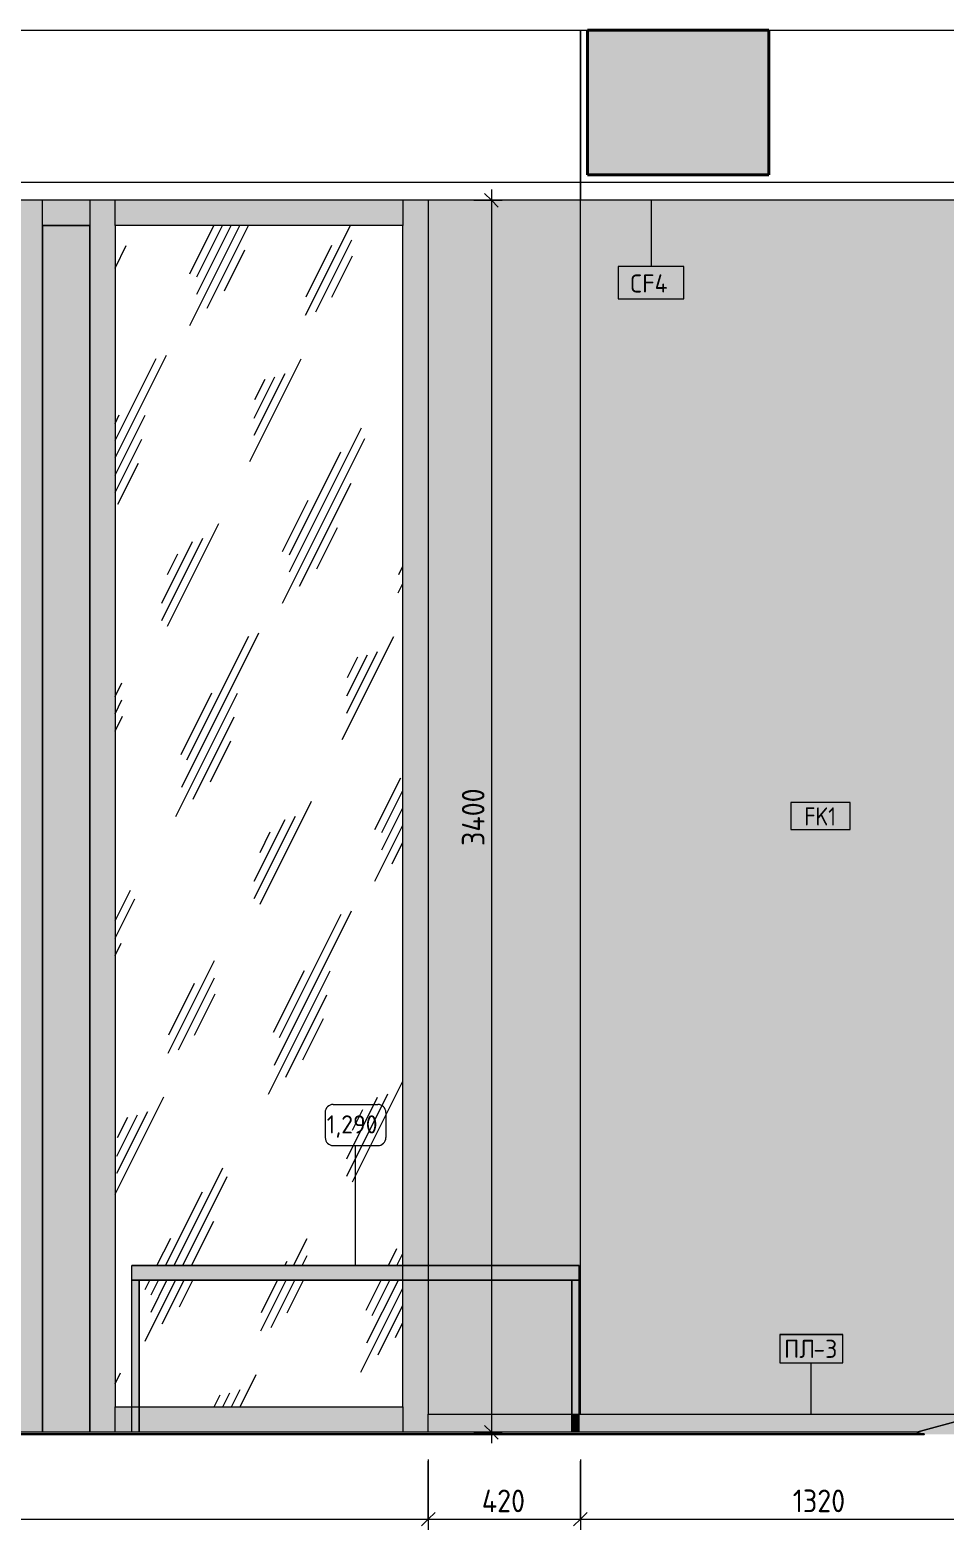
# Model space of a CAD drawing. Header units: millimetres. Extents: x 54605 to 109624, y -2609 to 12445.
# Drawn here: x 76807 to 79334, y 8130 to 12270 of the extents above; entities that cross this region are included whole.
import ezdxf

# ---------------------------------------------------------------- set-up
doc = ezdxf.new("R2010")
doc.units = ezdxf.units.MM
for name, color, linetype, lineweight in [('A-ANNO-DIMS', 7, 'Continuous', 9), ('A-ANNO-DIMS-25', 7, 'Continuous', 9), ('A-CLNG', 7, 'Continuous', 9), ('A-CLNG-IDEN', 7, 'Continuous', 9), ('A-DETL', 7, 'Continuous', 9), ('A-DETL-GENF', 7, 'Continuous', 9), ('A-FLOR', 7, 'Continuous', 9), ('A-GENM', 7, 'Continuous', 9), ('A-GENM-IDEN', 7, 'Continuous', 9), ('A-GLAZ-CURT', 7, 'Continuous', 9), ('A-GLAZ-CWMG', 7, 'Continuous', 9), ('A-WALL-IDEN', 7, 'Continuous', 9), ('A-WALL-PATT', 7, 'Continuous', 9), ('I-FURN-IDEN', 7, 'Continuous', 9), ('I-WALL', 7, 'Continuous', 9)]:
    doc.layers.add(name, color=color, linetype=linetype, lineweight=lineweight)
for name, color, linetype, lineweight, true_color in [('A-FLOR-1', 7, 'Continuous', 9, 0x787878), ('A-FLOR-FNSH-1', 7, 'Continuous', 30, 0x3c3c3c), ('A-FLOR-FNSH-2', 7, 'Continuous', 40, 0x3c3c3c), ('I-FURN-10', 7, 'Continuous', 9, 0x949494), ('I-FURN-11', 7, 'Continuous', 9, 0x9e9e9e), ('I-FURN-7', 7, 'Continuous', 9, 0xacacac), ('I-FURN-9', 7, 'Continuous', 9, 0xc0c0c0)]:
    doc.layers.add(name, color=color, linetype=linetype, lineweight=lineweight, true_color=true_color)
doc.layers.add('I-FURN-8', color=7, linetype='Continuous', lineweight=9, true_color=0x7f7f7f, transparency=0.7)
doc.styles.add('GOST Common_5', font='GOST_Common.ttf', dxfattribs={"width": 0.9, "height": 50})
doc.styles.add('GOST Common_6', font='GOST_Common.ttf', dxfattribs={"height": 50})
doc.styles.add('ISOCPEUR_2', font='isocpeur.ttf', dxfattribs={"width": 0.9, "height": 62.5})
doc.dimstyles.new('ISO-2_5_0_9К_БОЛЬШОЙ_1', dxfattribs={"dimscale": 304.8, "dimtxt": 62.248823, "dimasz": 0.123031, "dimexe": 0.098425, "dimexo": 0.246063, "dimgap": 0, "dimtad": 1, "dimdec": 0, "dimrnd": 10, "dimzin": 0, "dimdsep": 46, "dimtxsty": 'ISOCPEUR_2', "dimblk1": 'OBLIQUE', "dimblk2": 'OBLIQUE', "dimsah": 1, "dimcen": 0.09, "dimdle": 0.098425, "dimazin": 0, "dimtfac": 1, "dimtdec": 4, "dimtix": 1, "dimtmove": 0, "dimatfit": 3, "dimfxl": 1, "dimtvp": 1, "dimtolj": 1, "dimtzin": 0, "dimarcsym": 2})

# ---------------------------------------------------------------- blocks, each defined once
blk = doc.blocks.new('Стол базовый прямоугольный - 1_290-25520344-Развертка 3_07-1')
at = {"layer": 'I-FURN-8'}
for points in [[(60262.9, 8820), (60400, 8820), (60400, 8860), (59651.5, 8860), (59651.5, 8820), (60004.2, 8820)], [(60470, 8820), (60470, 8860), (60400, 8860), (60400, 8820)], [(60886.5, 8820), (60886.5, 8860), (60470, 8860), (60470, 8820), (60866.5, 8820)], [(59651.5, 8470), (59671.5, 8470), (59671.5, 8820), (59651.5, 8820)], [(60883.8, 8450), (60886.5, 8450), (60886.5, 8820), (60866.5, 8820), (60866.5, 8450), (60882.8, 8450)], [(59671.5, 8400), (59671.5, 8470), (59651.5, 8470), (59651.5, 8400)], [(60866.5, 8400), (60874, 8400), (60874, 8450), (60866.5, 8450)], [(60874, 8400), (60886.5, 8400), (60886.5, 8450), (60874, 8450)]]:
    blk.add_hatch(color=256, dxfattribs=at).paths.add_polyline_path(points)
at = {"layer": 'I-FURN-10'}
for p, q in [((59651.5, 8820), (59671.5, 8820)), ((59671.5, 8820), (59651.5, 8820)), ((60866.5, 8820), (60886.5, 8820)), ((60886.5, 8820), (60866.5, 8820))]:
    blk.add_line(p, q, dxfattribs=at)
at = {"layer": 'I-FURN-11'}
for p, q in [((59651.5, 8820), (59671.5, 8820)), ((59671.5, 8820), (59651.5, 8820)), ((59651.5, 8400), (59651.5, 8820)), ((59671.5, 8820), (59671.5, 8400)), ((60866.5, 8820), (60886.5, 8820)), ((60886.5, 8820), (60866.5, 8820)), ((60866.5, 8820), (60866.5, 8450)), ((60886.5, 8450), (60886.5, 8820))]:
    blk.add_line(p, q, dxfattribs=at)
at = {"layer": 'I-FURN-7'}
for p, q in [((60886.5, 8860), (59651.5, 8860)), ((59651.5, 8820), (59651.5, 8860)), ((60886.5, 8860), (60886.5, 8820)), ((59651.5, 8400), (59651.5, 8820)), ((59651.5, 8400), (59651.5, 8820)), ((59671.5, 8820), (60866.5, 8820)), ((59671.5, 8400), (59671.5, 8820)), ((59671.5, 8400), (59671.5, 8820)), ((60866.5, 8400), (60866.5, 8820)), ((60866.5, 8400), (60866.5, 8820)), ((60886.5, 8450), (60886.5, 8820)), ((60886.5, 8400), (60886.5, 8820))]:
    blk.add_line(p, q, dxfattribs=at)
at = {"layer": 'I-FURN-9'}
for p, q in [((59651.5, 8860), (60886.5, 8860)), ((59651.5, 8820), (59651.5, 8860)), ((60886.5, 8820), (60886.5, 8860)), ((60886.5, 8820), (59651.5, 8820)), ((59651.5, 8820), (59671.5, 8820)), ((59651.5, 8400), (59651.5, 8820)), ((59671.5, 8820), (59671.5, 8400)), ((60866.5, 8820), (60886.5, 8820)), ((60866.5, 8820), (60866.5, 8400)), ((60886.5, 8400), (60886.5, 8820))]:
    blk.add_line(p, q, dxfattribs=at)
blk = doc.blocks.new('Плинтус - Плинтус темный _ст_школа_-32860223-Развертка 3_07-1')
at = {"layer": 'A-GENM'}
blk.add_line((60874, 8400), (60874, 8450), dxfattribs=at)
blk = doc.blocks.new('Плинтус - Плинтус темный _ст_школа_-33410387-Развертка 3_07-1')
at = {"layer": 'A-GENM'}
blk.add_hatch(color=256, dxfattribs=at).paths.add_polyline_path([(60470, 8400), (60866.5, 8400), (60866.5, 8450), (60470, 8450)])
for p, q in [((60470, 8450), (60866.5, 8450)), ((60470, 8400), (60470, 8450)), ((60866.5, 8450), (60874, 8450))]:
    blk.add_line(p, q, dxfattribs=at)
blk = doc.blocks.new('Плинтус - Плинтус темный _ст_школа_-33410352-Развертка 3_07-1')
at = {"layer": 'A-GENM'}
blk.add_hatch(color=256, dxfattribs=at).paths.add_polyline_path([(61820.6, 8400), (61819.2, 8400.4), (61954.4, 8436.7), (61954.4, 8400), (62211, 8400), (62211, 8450), (60886.5, 8450), (60886.5, 8400), (61819.2, 8400)])
for p, q in [((60874, 8450), (60874, 8400)), ((60874, 8450), (60886.5, 8450)), ((60886.5, 8450), (62211, 8450)), ((62211, 8450), (62211, 8400))]:
    blk.add_line(p, q, dxfattribs=at)
blk = doc.blocks.new('Прямоугольный импост - 50 x 70 мм-31700031-Развертка 3_07-1')
at = {"layer": 'A-GLAZ-CWMG'}
h = blk.add_hatch(color=256, dxfattribs=at)
h.paths.add_polyline_path([(60400, 8400), (60470, 8400), (60470, 8820), (60400, 8820), (60400, 8450)])
h.paths.add_polyline_path([(60400, 8860), (60470, 8860), (60470, 10500), (60400, 10500), (60400, 10332.5)])
blk.add_line((60400, 8470), (60400, 8400), dxfattribs=at)
blk = doc.blocks.new('Прямоугольный импост - 50 x 70 мм-31720913-Развертка 3_07-1')
at = {"layer": 'A-GLAZ-CWMG'}
blk.add_hatch(color=256, dxfattribs=at).paths.add_polyline_path([(60330, 11730), (60400, 11730), (60400, 11800), (59605, 11800), (59605, 11730), (60004.2, 11730)])
for p, q in [((59605, 11730), (59605, 11800)), ((60400, 11800), (60400, 11730))]:
    blk.add_line(p, q, dxfattribs=at)
blk = doc.blocks.new('Системная панель - Стемалит - 40мм-32257327-Развертка 3_07-1')
at = {"layer": 'A-GLAZ-CURT'}
blk.add_hatch(color=256, dxfattribs=at).paths.add_polyline_path([(59535, 8400), (59535, 11730), (59405, 11730), (59405, 8400), (59463.6, 8400)])
for p, q in [((59535, 11730), (59405, 11730)), ((59405, 11730), (59405, 10500)), ((59535, 10500), (59535, 11730)), ((59405, 10500), (59405, 8400)), ((59535, 8400), (59535, 10500))]:
    blk.add_line(p, q, dxfattribs=at)
blk = doc.blocks.new('Прямоугольный импост - 50 x 70 мм-31687886-Развертка 3_07-1')
at = {"layer": 'A-GLAZ-CWMG'}
blk.add_hatch(color=256, dxfattribs=at).paths.add_polyline_path([(59405, 8400), (59405, 10500), (59335, 10500), (59335, 8400)])
for p, q in [((59335, 10500), (59335, 8600)), ((59405, 8400), (59405, 10500))]:
    blk.add_line(p, q, dxfattribs=at)
blk = doc.blocks.new('Прямоугольный импост - 50 x 70 мм-32257329-Развертка 3_07-1')
at = {"layer": 'A-GLAZ-CWMG'}
blk.add_hatch(color=256, dxfattribs=at).paths.add_polyline_path([(60400, 10500), (60470, 10500), (60470, 11800), (60400, 11800), (60400, 10600)])
blk.add_line((60400, 11800), (60400, 11730), dxfattribs=at)
blk = doc.blocks.new('Прямоугольный импост - 50 x 70 мм-32257325-Развертка 3_07-1')
at = {"layer": 'A-GLAZ-CWMG'}
blk.add_hatch(color=256, dxfattribs=at).paths.add_polyline_path([(59335, 10500), (59405, 10500), (59405, 11800), (59335, 11800), (59335, 11388.8)])
for p, q in [((59335, 11800), (59335, 11730)), ((59405, 10500), (59405, 11800)), ((59335, 10535), (59335, 10500))]:
    blk.add_line(p, q, dxfattribs=at)
blk = doc.blocks.new('Системная панель - Стекло - 40мм-32257331-Развертка 3_07-1')
at = {"layer": 'A-GLAZ-CURT'}
h = blk.add_hatch(dxfattribs=at)
h.set_pattern_fill('FP_11', color=256, style=0, pattern_type=2)
h.set_pattern_definition([(63.435, (61667.1, 31.75), (-255.583, 766.747), [317.5, -190.5, 317.5, -190.5, -403.903]), (63.435, (61667.1, 31.75), (-255.583, 766.747), [-1016, 127, -276.903]), (63.435, (61651.2, 47.6), (-255.583, 766.747), [254, -317.5, 190.5, -190.5, -467.403]), (63.435, (61651.2, 47.6), (-255.583, 766.747), [-952.5, 222.25, -245.153]), (63.435, (61651.2, 95.25), (-255.583, 766.747), [190.5, -381, 127, -190.5, -530.903]), (63.435, (61651.2, 95.25), (-255.583, 766.747), [-889, 285.75, -245.153]), (63.435, (61698.84, 47.6), (-255.583, 766.747), [190.5, -381, 158.75, -6404.65]), (63.435, (61746.46, 95.25), (-255.583, 766.747), [95.25, -476.25, 63.5, -6499.9]), (63.435, (61667.1, 174.6), (-255.583, 766.747), [63.5, -476.25, 63.5, -254, -562.653]), (63.435, (61667.1, 174.6), (-255.583, 766.747), [-857.25, 158.75, -403.903]), (63.435, (61952.84, 127), (-255.583, 766.747), [317.5, -476.25, 381, -251.503]), (63.435, (61952.84, 79.4), (-255.583, 766.747), [444.5, -317.5, 476.25, -188.003]), (63.435, (61984.6, 95.25), (-255.583, 766.747), [508, -254, 381, -276.903]), (63.435, (62032.2, 142.9), (-255.583, 766.747), [317.5, -444.5, 254, -403.903]), (63.435, (61984.6, 238.1), (-255.583, 766.747), [158.75, -635, 190.5, -435.653]), (63.435, (62079.84, 190.5), (-255.583, 766.747), [127, -635, 127, -530.903])])
h.paths.add_polyline_path([(59671.5, 8470), (60400, 8470), (60400, 8820), (59671.5, 8820)])
h.paths.add_polyline_path([(59605, 8470), (59651.5, 8470), (59651.5, 8860), (60400, 8860), (60400, 11730), (59605, 11730), (59605, 8820)])
for p, q in [((60400, 11730), (59605, 11730)), ((59605, 11730), (59605, 10500)), ((60400, 10500), (60400, 11730)), ((59605, 10500), (59605, 8470)), ((60400, 8860), (60400, 10500)), ((60400, 8820), (60400, 8860)), ((60400, 8470), (60400, 8820)), ((59605, 8470), (59651.5, 8470)), ((59651.5, 8470), (59671.5, 8470)), ((59671.5, 8470), (60400, 8470))]:
    blk.add_line(p, q, dxfattribs=at)
blk = doc.blocks.new('Прямоугольный импост - 50 x 70 мм-31701712-Развертка 3_07-1')
at = {"layer": 'A-GLAZ-CWMG'}
blk.add_hatch(color=256, dxfattribs=at).paths.add_polyline_path([(59535, 11730), (59535, 11800), (59405, 11800), (59405, 11730)])
for p, q in [((59405, 11730), (59405, 11800)), ((59535, 11800), (59535, 11730)), ((59405, 11730), (59535, 11730))]:
    blk.add_line(p, q, dxfattribs=at)
blk = doc.blocks.new('Прямоугольный импост - 50 x 70 мм-31702100-Развертка 3_07-1')
at = {"layer": 'A-GLAZ-CWMG'}
blk.add_hatch(color=256, dxfattribs=at).paths.add_polyline_path([(59535, 8400), (59605, 8400), (59605, 10500), (59535, 10500), (59535, 9363.5)])
for p, q in [((59535, 10500), (59535, 8400)), ((59605, 8400), (59605, 8470))]:
    blk.add_line(p, q, dxfattribs=at)
blk = doc.blocks.new('Прямоугольный импост - 50 x 70 мм-32257326-Развертка 3_07-1')
at = {"layer": 'A-GLAZ-CWMG'}
blk.add_hatch(color=256, dxfattribs=at).paths.add_polyline_path([(59535, 10500), (59605, 10500), (59605, 11800), (59535, 11800), (59535, 11328.5)])
for p, q in [((59535, 11800), (59535, 10500)), ((59605, 11730), (59605, 11800))]:
    blk.add_line(p, q, dxfattribs=at)
blk = doc.blocks.new('Прямоугольный импост - 50 x 70 мм-31720914-Развертка 3_07-1')
at = {"layer": 'A-GLAZ-CWMG'}
h = blk.add_hatch(color=256, dxfattribs=at)
h.paths.add_polyline_path([(59671.5, 8400), (60400, 8400), (60400, 8470), (59671.5, 8470)])
h.paths.add_polyline_path([(59651.5, 8400), (59651.5, 8470), (59605, 8470), (59605, 8400)])
for p, q in [((59605, 8400), (59605, 8470)), ((60400, 8470), (60400, 8400))]:
    blk.add_line(p, q, dxfattribs=at)
blk = doc.blocks.new('Начало раскладки_красным - Начало раскладки_красным-26110621-Развертка 3_07-1')
at = {"layer": 'A-DETL-GENF'}
for points in [[(62182.8, 8665.4), (62255.3, 8665.4), (62218.9, 8800.6), (62190, 8692.4)], [(61841.3, 8394.5), (61954.4, 8394.5), (61954.4, 8436.7), (61819.2, 8400.4), (61839.3, 8395)], [(62483.9, 8394.5), (62595.4, 8394.5), (62619.2, 8400.8), (62483.9, 8437), (62483.9, 8395)]]:
    blk.add_hatch(color=256, dxfattribs=at).paths.add_polyline_path(points)
for p, q in [((62218.9, 8800.6), (62182.8, 8665.4)), ((62218.9, 8800.6), (62182.8, 8665.4)), ((62255.3, 8665.4), (62218.9, 8800.6)), ((62218.9, 8800.6), (62255.3, 8665.4)), ((62182.8, 8665.4), (62255.3, 8665.4)), ((62182.8, 8665.4), (62255.3, 8665.4)), ((62219.2, 8430.6), (62219, 8665.4)), ((61954.4, 8436.7), (61819.2, 8400.4)), ((61819.2, 8400.4), (61954.4, 8436.7)), ((61954.4, 8394.5), (61954.4, 8436.7)), ((61954.4, 8436.7), (61954.4, 8394.5)), ((62619.2, 8400.8), (62483.9, 8437)), ((62483.9, 8437), (62483.9, 8394.5)), ((62619.2, 8400.8), (62483.9, 8437)), ((62483.9, 8437), (62483.9, 8394.5)), ((61819.2, 8400.4), (61841.3, 8394.5)), ((61819.2, 8400.4), (61841.3, 8394.5)), ((62189.2, 8400.6), (61954.4, 8400.5)), ((62249.2, 8400.6), (62483.9, 8400.8)), ((62595.4, 8394.5), (62619.2, 8400.8)), ((62619.2, 8400.8), (62595.4, 8394.5))]:
    blk.add_line(p, q, dxfattribs=at)
for start, end in [(0.0336, 191.8607), (347.7854, 0.0336)]:
    blk.add_arc((62219.2, 8400.6), 30, start, end, dxfattribs=at)
blk = doc.blocks.new('DIMBLOCK7-Развертка 3_07-1')
at = {"layer": 'A-ANNO-DIMS-25'}
for p, q in [((75407.3, 8325), (75407.3, 8130.2)), ((77907.3, 8325), (77907.3, 8130.2)), ((75407.3, 8160.2), (75407.3, 8320)), ((77907.3, 8160.2), (77907.3, 8320)), ((75407.3, 8160.2), (77907.3, 8160.2))]:
    blk.add_line(p, q, dxfattribs=at)
at = {"layer": 'A-ANNO-DIMS-25', "lineweight": 20}
for p, q in [((75407.3, 8160.2), (75388.6, 8141.4)), ((75407.3, 8160.2), (75426.1, 8178.9)), ((77907.3, 8160.2), (77888.6, 8141.4)), ((77907.3, 8160.2), (77926.1, 8178.9))]:
    blk.add_line(p, q, dxfattribs=at)
at = {"layer": 'A-ANNO-DIMS-25', "color": 0, "insert": (76578.3, 8241.8), "char_height": 62.5, "width": 189.619, "attachment_point": 1, "line_spacing_factor": 1.149209, "style": 'ISOCPEUR_2'}
blk.add_mtext('2500', dxfattribs=at)
blk = doc.blocks.new('_Oblique')
at = {"color": 0, "linetype": 'ByBlock', "lineweight": -2}
blk.add_line((-0.5, -0.5), (0.5, 0.5), dxfattribs=at)
blk = doc.blocks.new('DIMBLOCK8-Развертка 3_07-1')
at = {"layer": 'A-ANNO-DIMS-25'}
for p, q in [((77907.3, 8325), (77907.3, 8130.2)), ((78327.3, 8325), (78327.3, 8130.2)), ((77907.3, 8160.2), (77907.3, 8320)), ((78327.3, 8160.2), (78327.3, 8320)), ((77907.3, 8160.2), (78327.3, 8160.2))]:
    blk.add_line(p, q, dxfattribs=at)
at = {"layer": 'A-ANNO-DIMS-25', "lineweight": 20}
for p, q in [((77907.3, 8160.2), (77888.6, 8141.4)), ((77907.3, 8160.2), (77926.1, 8178.9)), ((78327.3, 8160.2), (78308.6, 8141.4)), ((78327.3, 8160.2), (78346.1, 8178.9))]:
    blk.add_line(p, q, dxfattribs=at)
at = {"layer": 'A-ANNO-DIMS-25', "color": 0, "insert": (78055.1, 8241.8), "char_height": 62.5, "width": 149.397, "attachment_point": 1, "line_spacing_factor": 1.149209, "style": 'ISOCPEUR_2'}
blk.add_mtext('420', dxfattribs=at)
blk = doc.blocks.new('DIMBLOCK9-Развертка 3_07-1')
at = {"layer": 'A-ANNO-DIMS-25'}
for p, q in [((79647.3, 10125), (79647.3, 8130.2)), ((79647.3, 8160.2), (79647.3, 10125)), ((78327.3, 8325), (78327.3, 8130.2)), ((78327.3, 8160.2), (78327.3, 8320)), ((78327.3, 8160.2), (79647.3, 8160.2))]:
    blk.add_line(p, q, dxfattribs=at)
at = {"layer": 'A-ANNO-DIMS-25', "lineweight": 20}
for p, q in [((78327.3, 8160.2), (78308.6, 8141.4)), ((78327.3, 8160.2), (78346.1, 8178.9)), ((79647.3, 8160.2), (79628.6, 8141.4)), ((79647.3, 8160.2), (79666.1, 8178.9))]:
    blk.add_line(p, q, dxfattribs=at)
at = {"layer": 'A-ANNO-DIMS-25', "color": 0, "insert": (78913.7, 8241.8), "char_height": 62.5, "width": 176.691, "attachment_point": 1, "line_spacing_factor": 1.149209, "style": 'ISOCPEUR_2'}
blk.add_mtext('1320', dxfattribs=at)
blk = doc.blocks.new('М_стена_0001 - Типоразмер_без рамки-25382661-Развертка 3_07-1')
at = {"layer": 'A-WALL-IDEN'}
for p, q in [((63290.9, 10163.1), (63127.7, 10163.1)), ((63127.7, 10163.1), (63127.7, 10088.1)), ((63290.9, 10088.1), (63290.9, 10163.1)), ((63127.7, 10088.1), (63290.9, 10088.1))]:
    blk.add_line(p, q, dxfattribs=at)
blk = doc.blocks.new('М_потолков - Марка_ Имя типа-25382930-Развертка 3_07-1')
at = {"layer": 'A-CLNG-IDEN'}
for p, q in [((61176, 11617.6), (60994.7, 11617.6)), ((60994.7, 11617.6), (60994.7, 11528.1)), ((61176, 11528.1), (61176, 11617.6)), ((60994.7, 11528.1), (61176, 11528.1))]:
    blk.add_line(p, q, dxfattribs=at)
blk = doc.blocks.new('Mark Reiling - Mark Reiling-26174330-Развертка 3_07-1')
at = {"layer": 'A-GENM-IDEN'}
for p, q in [((64712.3, 8755.7), (64712.3, 8676.9)), ((64712.3, 8755.7), (64885.7, 8755.7)), ((64885.7, 8755.7), (64712.3, 8755.7)), ((64712.3, 8755.7), (64712.3, 8676.9)), ((64885.7, 8676.9), (64885.7, 8755.7)), ((64885.7, 8676.9), (64885.7, 8755.7)), ((64712.3, 8676.9), (64885.7, 8676.9)), ((64712.3, 8676.9), (64885.7, 8676.9))]:
    blk.add_line(p, q, dxfattribs=at)
blk = doc.blocks.new('DIMBLOCK13-Развертка 3_07-1')
at = {"layer": 'A-ANNO-DIMS-25'}
for p, q in [((78033.2, 11800), (78111.7, 11800)), ((78081.7, 11800), (78033.2, 11800)), ((78081.7, 11830), (78081.7, 8370)), ((78033.2, 8400), (78111.7, 8400)), ((78081.7, 8400), (78033.2, 8400))]:
    blk.add_line(p, q, dxfattribs=at)
at = {"layer": 'A-ANNO-DIMS-25', "lineweight": 20}
for p, q in [((78081.7, 11800), (78062.9, 11818.8)), ((78081.7, 11800), (78100.4, 11781.2)), ((78081.7, 8400), (78062.9, 8418.7)), ((78081.7, 8400), (78100.4, 8381.2))]:
    blk.add_line(p, q, dxfattribs=at)
at = {"layer": 'A-ANNO-DIMS-25', "color": 0, "insert": (78000, 10018), "char_height": 62.5, "width": 196.802, "attachment_point": 1, "rotation": 90, "line_spacing_factor": 1.149209, "style": 'ISOCPEUR_2'}
blk.add_mtext('3400', dxfattribs=at)
blk = doc.blocks.new('Марка_Мебель - В прямоуг_Balcon_Марка-25523697-Развертка 3_07-1')
at = {"layer": 'I-FURN-IDEN'}
for p, q in [((62482.9, 8705.4), (62482.9, 8636.4)), ((62505.4, 8727.9), (62628.2, 8727.9)), ((62650.7, 8705.4), (62650.7, 8636.5)), ((62505.3, 8614), (62628.2, 8614))]:
    blk.add_line(p, q, dxfattribs=at)
for centre, radius, start, end in [((62505.4, 8705.4), 22.5, 90, 180), ((62628.2, 8705.4), 22.5, 0, 90), ((62505.3, 8636.4), 22.3, 180, 270), ((62628.2, 8636.5), 22.5, 270, 0)]:
    blk.add_arc(centre, radius, start, end, dxfattribs=at)

msp = doc.modelspace()

# ---------------------------------------------------------------- hatches: boundary and pattern name
at = {"layer": 'A-FLOR-1'}
h = msp.add_hatch(dxfattribs=at)
h.set_pattern_fill('FP_9', color=256, style=0, pattern_type=2)
h.set_pattern_definition([(45, (79040.915, 0), (-14.25598, 14.25598), []), (45, (79055.17, 0), (-14.25598, 14.25598), [25.202, -5.04, 0.8382, -4.202])])
h.paths.add_polyline_path([(78522.7846, 11870), (78847.3285, 11870), (78847.3285, 12270), (78347.3285, 12270), (78347.3285, 11870)])
h.paths.add_polyline_path([(74218.0416, 11870), (74347.3285, 11870), (74347.3285, 12270), (74198.0416, 12270), (74198.0416, 11870)])
h = msp.add_hatch(color=256, dxfattribs=at)
h.paths.add_polyline_path([(79874.319, 8394.4568), (79921.2738, 8394.4568), (79921.2488, 8395), (79391.7326, 8395), (79391.7506, 8394.4568), (79604.0121, 8394.4568)])
h.paths.add_polyline_path([(82847.6946, 8394.4568), (82847.6946, 8395), (80034.7519, 8395), (80032.7293, 8394.4568), (82577.3878, 8394.4568)])
h.paths.add_polyline_path([(75279.1021, 8394.4568), (79278.6272, 8394.4568), (79276.595, 8395), (74197.8746, 8395), (74197.8746, 8394.4568)])
at = {"layer": 'A-WALL-PATT'}
h = msp.add_hatch(color=256, dxfattribs=at)
h.paths.add_polyline_path([(78303.8285, 8450), (78303.8285, 8820), (77907.3285, 8820), (77907.3285, 8450), (77962.783, 8450)])
h.paths.add_polyline_path([(75315.0558, 8450), (75407.3285, 8450), (75407.3285, 11800), (74368.3285, 11800), (74368.3285, 9341), (74380.3285, 9341), (74380.3285, 9259), (74368.3285, 9259), (74368.3285, 9150), (74619.2623, 9150), (74619.2623, 8450), (75279.1021, 8450)])
h.paths.add_polyline_path([(78323.8285, 8450), (78326.3285, 8450), (78326.3285, 11800), (77907.3285, 11800), (77907.3285, 8860), (78323.8285, 8860), (78323.8285, 8581.5909)])
msp.add_hatch(color=256, dxfattribs=at).paths.add_polyline_path([(79655.3285, 8400), (79655.3285, 8665.3762), (79620.1098, 8665.3555), (79655.3285, 8797.1023), (79655.3285, 10200), (79647.3285, 10200), (79647.3285, 11800), (78326.3285, 11800), (78326.3285, 8450), (79648.3285, 8450), (79648.3285, 8400)])

# ---------------------------------------------------------------- linework, layer by layer
at = {"layer": 'A-CLNG'}
msp.add_line((82826.3285, 11800), (74219.0416, 11800), dxfattribs=at)
at = {"layer": 'A-CLNG-IDEN'}
msp.add_line((78522.685, 11800), (78522.685, 11617.5792), dxfattribs=at)
at = {"layer": 'A-DETL'}
msp.add_line((74219.0416, 11850), (82827.3285, 11850), dxfattribs=at)
at = {"layer": 'A-FLOR'}
for p, q in [((74347.3285, 12270), (82847.6946, 12270)), ((79257.8909, 8400), (76772.3285, 8400))]:
    msp.add_line(p, q, dxfattribs=at)
at = {"layer": 'A-FLOR-FNSH-1'}
msp.add_line((79276.595, 8395), (74197.8746, 8395), dxfattribs=at)
at = {"layer": 'A-FLOR-FNSH-2'}
for p, q in [((78847.3285, 12270), (78347.3285, 12270)), ((78347.3285, 12270), (78347.3285, 11870)), ((78847.3285, 11870), (78847.3285, 12270)), ((78347.3285, 11870), (78847.3285, 11870))]:
    msp.add_line(p, q, dxfattribs=at)
at = {"layer": 'A-GENM-IDEN'}
msp.add_line((78964.8285, 8450), (78964.8285, 8590.2243), dxfattribs=at)
at = {"layer": 'I-FURN-IDEN'}
msp.add_line((77706.3285, 8860), (77706.3285, 9190.9644), dxfattribs=at)
at = {"layer": 'I-WALL'}
for p, q in [((78326.3285, 12270), (78326.3285, 8450)), ((78327.3285, 12270), (78327.3285, 11800)), ((77907.3285, 11800), (77907.3285, 8450))]:
    msp.add_line(p, q, dxfattribs=at)

# ---------------------------------------------------------------- block references
at = {"layer": 'A-CLNG-IDEN'}
msp.add_blockref('М_потолков - Марка_ Имя типа-25382930-Развертка 3_07-1', (17437.3285, 0), dxfattribs=at)
at = {"layer": 'A-DETL-GENF'}
msp.add_blockref('Начало раскладки_красным - Начало раскладки_красным-26110621-Развертка 3_07-1', (17437.3285, 0), dxfattribs=at)
at = {"layer": 'A-GENM'}
for name in ['Плинтус - Плинтус темный _ст_школа_-33410387-Развертка 3_07-1', 'Плинтус - Плинтус темный _ст_школа_-32860223-Развертка 3_07-1', 'Плинтус - Плинтус темный _ст_школа_-33410352-Развертка 3_07-1']:
    msp.add_blockref(name, (17437.3285, 0), dxfattribs=at)
at = {"layer": 'A-GENM-IDEN'}
msp.add_blockref('Mark Reiling - Mark Reiling-26174330-Развертка 3_07-1', (14165.8285, -85.6058), dxfattribs=at)
at = {"layer": 'A-GLAZ-CURT'}
for name in ['Системная панель - Стемалит - 40мм-32257327-Развертка 3_07-1', 'Системная панель - Стекло - 40мм-32257331-Развертка 3_07-1']:
    msp.add_blockref(name, (17437.3285, 0), dxfattribs=at)
at = {"layer": 'A-GLAZ-CWMG'}
for name in ['Прямоугольный импост - 50 x 70 мм-32257325-Развертка 3_07-1', 'Прямоугольный импост - 50 x 70 мм-31701712-Развертка 3_07-1', 'Прямоугольный импост - 50 x 70 мм-32257326-Развертка 3_07-1', 'Прямоугольный импост - 50 x 70 мм-31720913-Развертка 3_07-1', 'Прямоугольный импост - 50 x 70 мм-32257329-Развертка 3_07-1', 'Прямоугольный импост - 50 x 70 мм-31687886-Развертка 3_07-1', 'Прямоугольный импост - 50 x 70 мм-31702100-Развертка 3_07-1', 'Прямоугольный импост - 50 x 70 мм-31700031-Развертка 3_07-1', 'Прямоугольный импост - 50 x 70 мм-31720914-Развертка 3_07-1']:
    msp.add_blockref(name, (17437.3285, 0), dxfattribs=at)
at = {"layer": 'A-WALL-IDEN'}
msp.add_blockref('М_стена_0001 - Типоразмер_без рамки-25382661-Развертка 3_07-1', (15781.0785, -25), dxfattribs=at)
at = {"layer": 'I-FURN-7'}
msp.add_blockref('Стол базовый прямоугольный - 1_290-25520344-Развертка 3_07-1', (17437.3285, 0), dxfattribs=at)
at = {"layer": 'I-FURN-IDEN'}
msp.add_blockref('Марка_Мебель - В прямоуг_Balcon_Марка-25523697-Развертка 3_07-1', (15139.5425, 576.9485), dxfattribs=at)

# ---------------------------------------------------------------- texts
at = {"layer": 'A-CLNG-IDEN', "insert": (78463.733, 11595.4063), "char_height": 50, "width": 138.291094, "attachment_point": 1, "style": 'GOST Common_6'}
msp.add_mtext('CF4', dxfattribs=at)
at = {"layer": 'A-GENM-IDEN', "char_height": 50, "attachment_point": 1, "style": 'GOST Common_6'}
for s, insert, width in [('ПЛ', (78889.6804, 8655.1175), 98.206719), ('-3', (78970.709, 8655.1175), 86.181406)]:
    msp.add_mtext(s, dxfattribs=dict(at, insert=insert, width=width))
at = {"layer": 'A-WALL-IDEN', "insert": (78945.5186, 10124.5068), "char_height": 50, "width": 111.835406, "attachment_point": 1, "style": 'GOST Common_5'}
msp.add_mtext('FK1', dxfattribs=at)
at = {"layer": 'I-FURN-IDEN', "insert": (77626.5784, 9274.6667), "char_height": 50, "width": 184.388125, "attachment_point": 1, "style": 'GOST Common_6'}
msp.add_mtext('1,290', dxfattribs=at)

# ---------------------------------------------------------------- dimensions: what is measured, and where the dimension line sits
at = {"layer": 'A-ANNO-DIMS'}
dim = msp.add_linear_dim(base=(78081.6957, 8400), p1=(78108.2122, 11800), p2=(78108.2122, 8400), angle=90, dimstyle='ISO-2_5_0_9К_БОЛЬШОЙ_1', override={"dimpost": '<>', "dimfxl": 3400}, dxfattribs=at)
dim.commit()
dim.dimension.update_dxf_attribs({"geometry": 'DIMBLOCK13-Развертка 3_07-1', "text_midpoint": (78050.4457, 10100)})
for base, p1, p2, override, picture, middle in [((79647.3285, 8160.1909), (78327.3285, 8400), (79647.3285, 10200), {"dimpost": '<>', "dimfxl": 2232.129029}, 'DIMBLOCK9-Развертка 3_07-1', (78987.3285, 8191.4409)), ((77907.3285, 8160.1909), (75407.3285, 8400), (77907.3285, 8400), {"dimpost": '<>', "dimfxl": 2500}, 'DIMBLOCK7-Развертка 3_07-1', (76657.3285, 8191.4409)), ((78327.3285, 8160.1909), (77907.3285, 8400), (78327.3285, 8400), {"dimpost": '<>', "dimfxl": 420}, 'DIMBLOCK8-Развертка 3_07-1', (78117.3285, 8191.4409))]:
    dim = msp.add_linear_dim(base=base, p1=p1, p2=p2, dimstyle='ISO-2_5_0_9К_БОЛЬШОЙ_1', override=override, dxfattribs=at)
    dim.commit()
    dim.dimension.update_dxf_attribs({"geometry": picture, "text_midpoint": middle})

doc.saveas('drawing.dxf')
